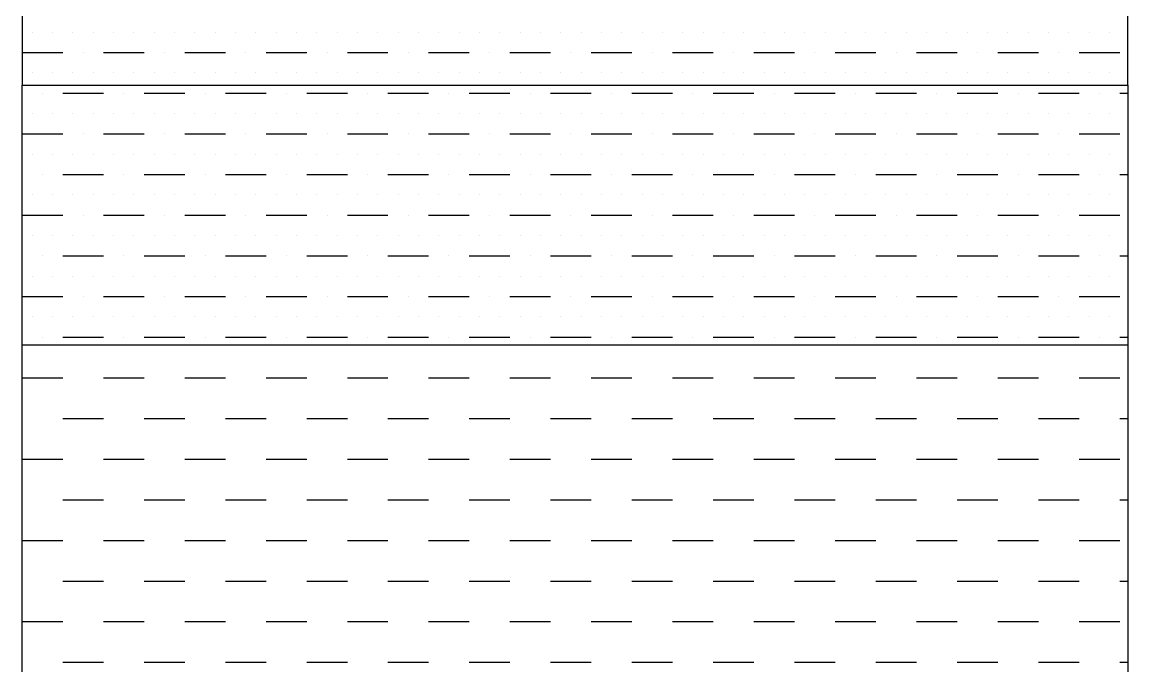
# Model space of a CAD drawing. Extents: x -1.8 to 9.8, y 0.3 to 8.8.
# Drawn here: x 2 to 5.4, y 4.614 to 6.594 of the extents above; entities that cross this region are included whole.
import ezdxf

# ---------------------------------------------------------------- set-up
doc = ezdxf.new("R2010")
doc.units = 0
doc.layers.get('0').update_dxf_attribs({"linetype": 'CONTINUOUS'})

# ---------------------------------------------------------------- blocks, each defined once
blk = doc.blocks.new('*X')
at = {"color": 0}
for p, q in [((2.03125, 6.5625), (2.03125, 6.5625)), ((2.03125, 6.5625), (2.03125, 6.5625)), ((2.09375, 6.5625), (2.09375, 6.5625)), ((2.09375, 6.5625), (2.09375, 6.5625)), ((2.15625, 6.5625), (2.15625, 6.5625)), ((2.15625, 6.5625), (2.15625, 6.5625)), ((2.21875, 6.5625), (2.21875, 6.5625)), ((2.21875, 6.5625), (2.21875, 6.5625)), ((2.28125, 6.5625), (2.28125, 6.5625)), ((2.28125, 6.5625), (2.28125, 6.5625)), ((2.34375, 6.5625), (2.34375, 6.5625)), ((2.34375, 6.5625), (2.34375, 6.5625)), ((2.40625, 6.5625), (2.40625, 6.5625)), ((2.40625, 6.5625), (2.40625, 6.5625)), ((2.46875, 6.5625), (2.46875, 6.5625)), ((2.46875, 6.5625), (2.46875, 6.5625)), ((2.53125, 6.5625), (2.53125, 6.5625)), ((2.53125, 6.5625), (2.53125, 6.5625)), ((2.59375, 6.5625), (2.59375, 6.5625)), ((2.59375, 6.5625), (2.59375, 6.5625)), ((2.65625, 6.5625), (2.65625, 6.5625)), ((2.65625, 6.5625), (2.65625, 6.5625)), ((2.71875, 6.5625), (2.71875, 6.5625)), ((2.71875, 6.5625), (2.71875, 6.5625)), ((2.78125, 6.5625), (2.78125, 6.5625)), ((2.78125, 6.5625), (2.78125, 6.5625)), ((2.84375, 6.5625), (2.84375, 6.5625)), ((2.84375, 6.5625), (2.84375, 6.5625)), ((2.90625, 6.5625), (2.90625, 6.5625)), ((2.90625, 6.5625), (2.90625, 6.5625)), ((2.96875, 6.5625), (2.96875, 6.5625)), ((2.96875, 6.5625), (2.96875, 6.5625)), ((3.03125, 6.5625), (3.03125, 6.5625)), ((3.03125, 6.5625), (3.03125, 6.5625)), ((3.09375, 6.5625), (3.09375, 6.5625)), ((3.09375, 6.5625), (3.09375, 6.5625)), ((3.15625, 6.5625), (3.15625, 6.5625)), ((3.15625, 6.5625), (3.15625, 6.5625)), ((3.21875, 6.5625), (3.21875, 6.5625)), ((3.21875, 6.5625), (3.21875, 6.5625)), ((3.28125, 6.5625), (3.28125, 6.5625)), ((3.28125, 6.5625), (3.28125, 6.5625)), ((3.34375, 6.5625), (3.34375, 6.5625)), ((3.34375, 6.5625), (3.34375, 6.5625)), ((3.40625, 6.5625), (3.40625, 6.5625)), ((3.40625, 6.5625), (3.40625, 6.5625)), ((3.46875, 6.5625), (3.46875, 6.5625)), ((3.46875, 6.5625), (3.46875, 6.5625)), ((3.53125, 6.5625), (3.53125, 6.5625)), ((3.53125, 6.5625), (3.53125, 6.5625)), ((3.59375, 6.5625), (3.59375, 6.5625)), ((3.59375, 6.5625), (3.59375, 6.5625)), ((3.65625, 6.5625), (3.65625, 6.5625)), ((3.65625, 6.5625), (3.65625, 6.5625)), ((3.71875, 6.5625), (3.71875, 6.5625)), ((3.71875, 6.5625), (3.71875, 6.5625)), ((3.78125, 6.5625), (3.78125, 6.5625)), ((3.78125, 6.5625), (3.78125, 6.5625)), ((3.84375, 6.5625), (3.84375, 6.5625)), ((3.84375, 6.5625), (3.84375, 6.5625)), ((3.90625, 6.5625), (3.90625, 6.5625)), ((3.90625, 6.5625), (3.90625, 6.5625)), ((3.96875, 6.5625), (3.96875, 6.5625)), ((3.96875, 6.5625), (3.96875, 6.5625)), ((4.03125, 6.5625), (4.03125, 6.5625)), ((4.03125, 6.5625), (4.03125, 6.5625)), ((4.09375, 6.5625), (4.09375, 6.5625)), ((4.09375, 6.5625), (4.09375, 6.5625)), ((4.15625, 6.5625), (4.15625, 6.5625)), ((4.15625, 6.5625), (4.15625, 6.5625)), ((4.21875, 6.5625), (4.21875, 6.5625)), ((4.21875, 6.5625), (4.21875, 6.5625)), ((4.28125, 6.5625), (4.28125, 6.5625)), ((4.28125, 6.5625), (4.28125, 6.5625)), ((4.34375, 6.5625), (4.34375, 6.5625)), ((4.34375, 6.5625), (4.34375, 6.5625)), ((4.40625, 6.5625), (4.40625, 6.5625)), ((4.40625, 6.5625), (4.40625, 6.5625)), ((4.46875, 6.5625), (4.46875, 6.5625)), ((4.46875, 6.5625), (4.46875, 6.5625)), ((4.53125, 6.5625), (4.53125, 6.5625)), ((4.53125, 6.5625), (4.53125, 6.5625)), ((4.59375, 6.5625), (4.59375, 6.5625)), ((4.59375, 6.5625), (4.59375, 6.5625)), ((4.65625, 6.5625), (4.65625, 6.5625)), ((4.65625, 6.5625), (4.65625, 6.5625)), ((4.71875, 6.5625), (4.71875, 6.5625)), ((4.71875, 6.5625), (4.71875, 6.5625)), ((4.78125, 6.5625), (4.78125, 6.5625)), ((4.78125, 6.5625), (4.78125, 6.5625)), ((4.84375, 6.5625), (4.84375, 6.5625)), ((4.84375, 6.5625), (4.84375, 6.5625)), ((4.90625, 6.5625), (4.90625, 6.5625)), ((4.90625, 6.5625), (4.90625, 6.5625)), ((4.96875, 6.5625), (4.96875, 6.5625)), ((4.96875, 6.5625), (4.96875, 6.5625)), ((5.03125, 6.5625), (5.03125, 6.5625)), ((5.03125, 6.5625), (5.03125, 6.5625)), ((5.09375, 6.5625), (5.09375, 6.5625)), ((5.09375, 6.5625), (5.09375, 6.5625)), ((5.15625, 6.5625), (5.15625, 6.5625)), ((5.15625, 6.5625), (5.15625, 6.5625)), ((5.21875, 6.5625), (5.21875, 6.5625)), ((5.21875, 6.5625), (5.21875, 6.5625)), ((5.28125, 6.5625), (5.28125, 6.5625)), ((5.28125, 6.5625), (5.28125, 6.5625)), ((5.34375, 6.5625), (5.34375, 6.5625)), ((5.34375, 6.5625), (5.34375, 6.5625)), ((2, 6.5), (2.125, 6.5)), ((2, 6.5), (2, 6.5)), ((2, 6.5), (2, 6.5)), ((2, 6.5), (2.125, 6.5)), ((2.0625, 6.5), (2.0625, 6.5)), ((2.0625, 6.5), (2.0625, 6.5)), ((2.125, 6.5), (2.125, 6.5)), ((2.125, 6.5), (2.125, 6.5)), ((2.1875, 6.5), (2.1875, 6.5)), ((2.1875, 6.5), (2.1875, 6.5)), ((2.25, 6.5), (2.375, 6.5)), ((2.25, 6.5), (2.25, 6.5)), ((2.25, 6.5), (2.25, 6.5)), ((2.25, 6.5), (2.375, 6.5)), ((2.3125, 6.5), (2.3125, 6.5)), ((2.3125, 6.5), (2.3125, 6.5)), ((2.375, 6.5), (2.375, 6.5)), ((2.375, 6.5), (2.375, 6.5)), ((2.4375, 6.5), (2.4375, 6.5)), ((2.4375, 6.5), (2.4375, 6.5)), ((2.5, 6.5), (2.625, 6.5)), ((2.5, 6.5), (2.5, 6.5)), ((2.5, 6.5), (2.5, 6.5)), ((2.5, 6.5), (2.625, 6.5)), ((2.5625, 6.5), (2.5625, 6.5)), ((2.5625, 6.5), (2.5625, 6.5)), ((2.625, 6.5), (2.625, 6.5)), ((2.625, 6.5), (2.625, 6.5)), ((2.6875, 6.5), (2.6875, 6.5)), ((2.6875, 6.5), (2.6875, 6.5)), ((2.75, 6.5), (2.875, 6.5)), ((2.75, 6.5), (2.75, 6.5)), ((2.75, 6.5), (2.75, 6.5)), ((2.75, 6.5), (2.875, 6.5)), ((2.8125, 6.5), (2.8125, 6.5)), ((2.8125, 6.5), (2.8125, 6.5)), ((2.875, 6.5), (2.875, 6.5)), ((2.875, 6.5), (2.875, 6.5)), ((2.9375, 6.5), (2.9375, 6.5)), ((2.9375, 6.5), (2.9375, 6.5)), ((3, 6.5), (3.125, 6.5)), ((3, 6.5), (3, 6.5)), ((3, 6.5), (3, 6.5)), ((3, 6.5), (3.125, 6.5)), ((3.0625, 6.5), (3.0625, 6.5)), ((3.0625, 6.5), (3.0625, 6.5)), ((3.125, 6.5), (3.125, 6.5)), ((3.125, 6.5), (3.125, 6.5)), ((3.1875, 6.5), (3.1875, 6.5)), ((3.1875, 6.5), (3.1875, 6.5)), ((3.25, 6.5), (3.375, 6.5)), ((3.25, 6.5), (3.25, 6.5)), ((3.25, 6.5), (3.25, 6.5)), ((3.25, 6.5), (3.375, 6.5)), ((3.3125, 6.5), (3.3125, 6.5)), ((3.3125, 6.5), (3.3125, 6.5)), ((3.375, 6.5), (3.375, 6.5)), ((3.375, 6.5), (3.375, 6.5)), ((3.4375, 6.5), (3.4375, 6.5)), ((3.4375, 6.5), (3.4375, 6.5)), ((3.5, 6.5), (3.625, 6.5)), ((3.5, 6.5), (3.5, 6.5)), ((3.5, 6.5), (3.5, 6.5)), ((3.5, 6.5), (3.625, 6.5)), ((3.5625, 6.5), (3.5625, 6.5)), ((3.5625, 6.5), (3.5625, 6.5)), ((3.625, 6.5), (3.625, 6.5)), ((3.625, 6.5), (3.625, 6.5)), ((3.6875, 6.5), (3.6875, 6.5)), ((3.6875, 6.5), (3.6875, 6.5)), ((3.75, 6.5), (3.875, 6.5)), ((3.75, 6.5), (3.75, 6.5)), ((3.75, 6.5), (3.75, 6.5)), ((3.75, 6.5), (3.875, 6.5)), ((3.8125, 6.5), (3.8125, 6.5)), ((3.8125, 6.5), (3.8125, 6.5)), ((3.875, 6.5), (3.875, 6.5)), ((3.875, 6.5), (3.875, 6.5)), ((3.9375, 6.5), (3.9375, 6.5)), ((3.9375, 6.5), (3.9375, 6.5)), ((4, 6.5), (4.125, 6.5)), ((4, 6.5), (4, 6.5)), ((4, 6.5), (4, 6.5)), ((4, 6.5), (4.125, 6.5)), ((4.0625, 6.5), (4.0625, 6.5)), ((4.0625, 6.5), (4.0625, 6.5)), ((4.125, 6.5), (4.125, 6.5)), ((4.125, 6.5), (4.125, 6.5)), ((4.1875, 6.5), (4.1875, 6.5)), ((4.1875, 6.5), (4.1875, 6.5)), ((4.25, 6.5), (4.375, 6.5)), ((4.25, 6.5), (4.25, 6.5)), ((4.25, 6.5), (4.25, 6.5)), ((4.25, 6.5), (4.375, 6.5)), ((4.3125, 6.5), (4.3125, 6.5)), ((4.3125, 6.5), (4.3125, 6.5)), ((4.375, 6.5), (4.375, 6.5)), ((4.375, 6.5), (4.375, 6.5)), ((4.4375, 6.5), (4.4375, 6.5)), ((4.4375, 6.5), (4.4375, 6.5)), ((4.5, 6.5), (4.625, 6.5)), ((4.5, 6.5), (4.5, 6.5)), ((4.5, 6.5), (4.5, 6.5)), ((4.5, 6.5), (4.625, 6.5)), ((4.5625, 6.5), (4.5625, 6.5)), ((4.5625, 6.5), (4.5625, 6.5)), ((4.625, 6.5), (4.625, 6.5)), ((4.625, 6.5), (4.625, 6.5)), ((4.6875, 6.5), (4.6875, 6.5)), ((4.6875, 6.5), (4.6875, 6.5)), ((4.75, 6.5), (4.875, 6.5)), ((4.75, 6.5), (4.75, 6.5)), ((4.75, 6.5), (4.75, 6.5)), ((4.75, 6.5), (4.875, 6.5)), ((4.8125, 6.5), (4.8125, 6.5)), ((4.8125, 6.5), (4.8125, 6.5)), ((4.875, 6.5), (4.875, 6.5)), ((4.875, 6.5), (4.875, 6.5)), ((4.9375, 6.5), (4.9375, 6.5)), ((4.9375, 6.5), (4.9375, 6.5)), ((5, 6.5), (5.125, 6.5)), ((5, 6.5), (5, 6.5)), ((5, 6.5), (5, 6.5)), ((5, 6.5), (5.125, 6.5)), ((5.0625, 6.5), (5.0625, 6.5)), ((5.0625, 6.5), (5.0625, 6.5)), ((5.125, 6.5), (5.125, 6.5)), ((5.125, 6.5), (5.125, 6.5)), ((5.1875, 6.5), (5.1875, 6.5)), ((5.1875, 6.5), (5.1875, 6.5)), ((5.25, 6.5), (5.375, 6.5)), ((5.25, 6.5), (5.25, 6.5)), ((5.25, 6.5), (5.25, 6.5)), ((5.25, 6.5), (5.375, 6.5)), ((5.3125, 6.5), (5.3125, 6.5)), ((5.3125, 6.5), (5.3125, 6.5)), ((5.375, 6.5), (5.375, 6.5)), ((5.375, 6.5), (5.375, 6.5)), ((2.03125, 6.4375), (2.03125, 6.4375)), ((2.03125, 6.4375), (2.03125, 6.4375)), ((2.09375, 6.4375), (2.09375, 6.4375)), ((2.09375, 6.4375), (2.09375, 6.4375)), ((2.15625, 6.4375), (2.15625, 6.4375)), ((2.15625, 6.4375), (2.15625, 6.4375)), ((2.21875, 6.4375), (2.21875, 6.4375)), ((2.21875, 6.4375), (2.21875, 6.4375)), ((2.28125, 6.4375), (2.28125, 6.4375)), ((2.28125, 6.4375), (2.28125, 6.4375)), ((2.34375, 6.4375), (2.34375, 6.4375)), ((2.34375, 6.4375), (2.34375, 6.4375)), ((2.40625, 6.4375), (2.40625, 6.4375)), ((2.40625, 6.4375), (2.40625, 6.4375)), ((2.46875, 6.4375), (2.46875, 6.4375)), ((2.46875, 6.4375), (2.46875, 6.4375)), ((2.53125, 6.4375), (2.53125, 6.4375)), ((2.53125, 6.4375), (2.53125, 6.4375)), ((2.59375, 6.4375), (2.59375, 6.4375)), ((2.59375, 6.4375), (2.59375, 6.4375)), ((2.65625, 6.4375), (2.65625, 6.4375)), ((2.65625, 6.4375), (2.65625, 6.4375)), ((2.71875, 6.4375), (2.71875, 6.4375)), ((2.71875, 6.4375), (2.71875, 6.4375)), ((2.78125, 6.4375), (2.78125, 6.4375)), ((2.78125, 6.4375), (2.78125, 6.4375)), ((2.84375, 6.4375), (2.84375, 6.4375)), ((2.84375, 6.4375), (2.84375, 6.4375)), ((2.90625, 6.4375), (2.90625, 6.4375)), ((2.90625, 6.4375), (2.90625, 6.4375)), ((2.96875, 6.4375), (2.96875, 6.4375)), ((2.96875, 6.4375), (2.96875, 6.4375)), ((3.03125, 6.4375), (3.03125, 6.4375)), ((3.03125, 6.4375), (3.03125, 6.4375)), ((3.09375, 6.4375), (3.09375, 6.4375)), ((3.09375, 6.4375), (3.09375, 6.4375)), ((3.15625, 6.4375), (3.15625, 6.4375)), ((3.15625, 6.4375), (3.15625, 6.4375)), ((3.21875, 6.4375), (3.21875, 6.4375)), ((3.21875, 6.4375), (3.21875, 6.4375)), ((3.28125, 6.4375), (3.28125, 6.4375)), ((3.28125, 6.4375), (3.28125, 6.4375)), ((3.34375, 6.4375), (3.34375, 6.4375)), ((3.34375, 6.4375), (3.34375, 6.4375)), ((3.40625, 6.4375), (3.40625, 6.4375)), ((3.40625, 6.4375), (3.40625, 6.4375)), ((3.46875, 6.4375), (3.46875, 6.4375)), ((3.46875, 6.4375), (3.46875, 6.4375)), ((3.53125, 6.4375), (3.53125, 6.4375)), ((3.53125, 6.4375), (3.53125, 6.4375)), ((3.59375, 6.4375), (3.59375, 6.4375)), ((3.59375, 6.4375), (3.59375, 6.4375)), ((3.65625, 6.4375), (3.65625, 6.4375)), ((3.65625, 6.4375), (3.65625, 6.4375)), ((3.71875, 6.4375), (3.71875, 6.4375)), ((3.71875, 6.4375), (3.71875, 6.4375)), ((3.78125, 6.4375), (3.78125, 6.4375)), ((3.78125, 6.4375), (3.78125, 6.4375)), ((3.84375, 6.4375), (3.84375, 6.4375)), ((3.84375, 6.4375), (3.84375, 6.4375)), ((3.90625, 6.4375), (3.90625, 6.4375)), ((3.90625, 6.4375), (3.90625, 6.4375)), ((3.96875, 6.4375), (3.96875, 6.4375)), ((3.96875, 6.4375), (3.96875, 6.4375)), ((4.03125, 6.4375), (4.03125, 6.4375)), ((4.03125, 6.4375), (4.03125, 6.4375)), ((4.09375, 6.4375), (4.09375, 6.4375)), ((4.09375, 6.4375), (4.09375, 6.4375)), ((4.15625, 6.4375), (4.15625, 6.4375)), ((4.15625, 6.4375), (4.15625, 6.4375)), ((4.21875, 6.4375), (4.21875, 6.4375)), ((4.21875, 6.4375), (4.21875, 6.4375)), ((4.28125, 6.4375), (4.28125, 6.4375)), ((4.28125, 6.4375), (4.28125, 6.4375)), ((4.34375, 6.4375), (4.34375, 6.4375)), ((4.34375, 6.4375), (4.34375, 6.4375)), ((4.40625, 6.4375), (4.40625, 6.4375)), ((4.40625, 6.4375), (4.40625, 6.4375)), ((4.46875, 6.4375), (4.46875, 6.4375)), ((4.46875, 6.4375), (4.46875, 6.4375)), ((4.53125, 6.4375), (4.53125, 6.4375)), ((4.53125, 6.4375), (4.53125, 6.4375)), ((4.59375, 6.4375), (4.59375, 6.4375)), ((4.59375, 6.4375), (4.59375, 6.4375)), ((4.65625, 6.4375), (4.65625, 6.4375)), ((4.65625, 6.4375), (4.65625, 6.4375)), ((4.71875, 6.4375), (4.71875, 6.4375)), ((4.71875, 6.4375), (4.71875, 6.4375)), ((4.78125, 6.4375), (4.78125, 6.4375)), ((4.78125, 6.4375), (4.78125, 6.4375)), ((4.84375, 6.4375), (4.84375, 6.4375)), ((4.84375, 6.4375), (4.84375, 6.4375)), ((4.90625, 6.4375), (4.90625, 6.4375)), ((4.90625, 6.4375), (4.90625, 6.4375)), ((4.96875, 6.4375), (4.96875, 6.4375)), ((4.96875, 6.4375), (4.96875, 6.4375)), ((5.03125, 6.4375), (5.03125, 6.4375)), ((5.03125, 6.4375), (5.03125, 6.4375)), ((5.09375, 6.4375), (5.09375, 6.4375)), ((5.09375, 6.4375), (5.09375, 6.4375)), ((5.15625, 6.4375), (5.15625, 6.4375)), ((5.15625, 6.4375), (5.15625, 6.4375)), ((5.21875, 6.4375), (5.21875, 6.4375)), ((5.21875, 6.4375), (5.21875, 6.4375)), ((5.28125, 6.4375), (5.28125, 6.4375)), ((5.28125, 6.4375), (5.28125, 6.4375)), ((5.34375, 6.4375), (5.34375, 6.4375)), ((5.34375, 6.4375), (5.34375, 6.4375)), ((2, 6.375), (2, 6.375)), ((2, 6.375), (2, 6.375)), ((2.0625, 6.375), (2.0625, 6.375)), ((2.125, 6.375), (2.25, 6.375)), ((2.125, 6.375), (2.125, 6.375)), ((2.1875, 6.375), (2.1875, 6.375)), ((2.25, 6.375), (2.25, 6.375)), ((2.3125, 6.375), (2.3125, 6.375)), ((2.375, 6.375), (2.5, 6.375)), ((2.375, 6.375), (2.375, 6.375)), ((2.4375, 6.375), (2.4375, 6.375)), ((2.5, 6.375), (2.5, 6.375)), ((2.5625, 6.375), (2.5625, 6.375)), ((2.625, 6.375), (2.75, 6.375)), ((2.625, 6.375), (2.625, 6.375)), ((2.6875, 6.375), (2.6875, 6.375)), ((2.75, 6.375), (2.75, 6.375)), ((2.8125, 6.375), (2.8125, 6.375)), ((2.875, 6.375), (3, 6.375)), ((2.875, 6.375), (2.875, 6.375)), ((2.9375, 6.375), (2.9375, 6.375)), ((3, 6.375), (3, 6.375)), ((3.0625, 6.375), (3.0625, 6.375)), ((3.125, 6.375), (3.25, 6.375)), ((3.125, 6.375), (3.125, 6.375)), ((3.1875, 6.375), (3.1875, 6.375)), ((3.25, 6.375), (3.25, 6.375)), ((3.3125, 6.375), (3.3125, 6.375)), ((3.375, 6.375), (3.5, 6.375)), ((3.375, 6.375), (3.375, 6.375)), ((3.4375, 6.375), (3.4375, 6.375)), ((3.5, 6.375), (3.5, 6.375)), ((3.5625, 6.375), (3.5625, 6.375)), ((3.625, 6.375), (3.75, 6.375)), ((3.625, 6.375), (3.625, 6.375)), ((3.6875, 6.375), (3.6875, 6.375)), ((3.75, 6.375), (3.75, 6.375)), ((3.8125, 6.375), (3.8125, 6.375)), ((3.875, 6.375), (4, 6.375)), ((3.875, 6.375), (3.875, 6.375)), ((3.9375, 6.375), (3.9375, 6.375)), ((4, 6.375), (4, 6.375)), ((4.0625, 6.375), (4.0625, 6.375)), ((4.125, 6.375), (4.25, 6.375)), ((4.125, 6.375), (4.125, 6.375)), ((4.1875, 6.375), (4.1875, 6.375)), ((4.25, 6.375), (4.25, 6.375)), ((4.3125, 6.375), (4.3125, 6.375)), ((4.375, 6.375), (4.5, 6.375)), ((4.375, 6.375), (4.375, 6.375)), ((4.4375, 6.375), (4.4375, 6.375)), ((4.5, 6.375), (4.5, 6.375)), ((4.5625, 6.375), (4.5625, 6.375)), ((4.625, 6.375), (4.75, 6.375)), ((4.625, 6.375), (4.625, 6.375)), ((4.6875, 6.375), (4.6875, 6.375)), ((4.75, 6.375), (4.75, 6.375)), ((4.8125, 6.375), (4.8125, 6.375)), ((4.875, 6.375), (5, 6.375)), ((4.875, 6.375), (4.875, 6.375)), ((4.9375, 6.375), (4.9375, 6.375)), ((5, 6.375), (5, 6.375)), ((5.0625, 6.375), (5.0625, 6.375)), ((5.125, 6.375), (5.25, 6.375)), ((5.125, 6.375), (5.125, 6.375)), ((5.1875, 6.375), (5.1875, 6.375)), ((5.25, 6.375), (5.25, 6.375)), ((5.3125, 6.375), (5.3125, 6.375)), ((5.375, 6.375), (5.4, 6.375)), ((5.375, 6.375), (5.375, 6.375)), ((2.03125, 6.3125), (2.03125, 6.3125)), ((2.09375, 6.3125), (2.09375, 6.3125)), ((2.15625, 6.3125), (2.15625, 6.3125)), ((2.21875, 6.3125), (2.21875, 6.3125)), ((2.28125, 6.3125), (2.28125, 6.3125)), ((2.34375, 6.3125), (2.34375, 6.3125)), ((2.40625, 6.3125), (2.40625, 6.3125)), ((2.46875, 6.3125), (2.46875, 6.3125)), ((2.53125, 6.3125), (2.53125, 6.3125)), ((2.59375, 6.3125), (2.59375, 6.3125)), ((2.65625, 6.3125), (2.65625, 6.3125)), ((2.71875, 6.3125), (2.71875, 6.3125)), ((2.78125, 6.3125), (2.78125, 6.3125)), ((2.84375, 6.3125), (2.84375, 6.3125)), ((2.90625, 6.3125), (2.90625, 6.3125)), ((2.96875, 6.3125), (2.96875, 6.3125)), ((3.03125, 6.3125), (3.03125, 6.3125)), ((3.09375, 6.3125), (3.09375, 6.3125)), ((3.15625, 6.3125), (3.15625, 6.3125)), ((3.21875, 6.3125), (3.21875, 6.3125)), ((3.28125, 6.3125), (3.28125, 6.3125)), ((3.34375, 6.3125), (3.34375, 6.3125)), ((3.40625, 6.3125), (3.40625, 6.3125)), ((3.46875, 6.3125), (3.46875, 6.3125)), ((3.53125, 6.3125), (3.53125, 6.3125)), ((3.59375, 6.3125), (3.59375, 6.3125)), ((3.65625, 6.3125), (3.65625, 6.3125)), ((3.71875, 6.3125), (3.71875, 6.3125)), ((3.78125, 6.3125), (3.78125, 6.3125)), ((3.84375, 6.3125), (3.84375, 6.3125)), ((3.90625, 6.3125), (3.90625, 6.3125)), ((3.96875, 6.3125), (3.96875, 6.3125)), ((4.03125, 6.3125), (4.03125, 6.3125)), ((4.09375, 6.3125), (4.09375, 6.3125)), ((4.15625, 6.3125), (4.15625, 6.3125)), ((4.21875, 6.3125), (4.21875, 6.3125)), ((4.28125, 6.3125), (4.28125, 6.3125)), ((4.34375, 6.3125), (4.34375, 6.3125)), ((4.40625, 6.3125), (4.40625, 6.3125)), ((4.46875, 6.3125), (4.46875, 6.3125)), ((4.53125, 6.3125), (4.53125, 6.3125)), ((4.59375, 6.3125), (4.59375, 6.3125)), ((4.65625, 6.3125), (4.65625, 6.3125)), ((4.71875, 6.3125), (4.71875, 6.3125)), ((4.78125, 6.3125), (4.78125, 6.3125)), ((4.84375, 6.3125), (4.84375, 6.3125)), ((4.90625, 6.3125), (4.90625, 6.3125)), ((4.96875, 6.3125), (4.96875, 6.3125)), ((5.03125, 6.3125), (5.03125, 6.3125)), ((5.09375, 6.3125), (5.09375, 6.3125)), ((5.15625, 6.3125), (5.15625, 6.3125)), ((5.21875, 6.3125), (5.21875, 6.3125)), ((5.28125, 6.3125), (5.28125, 6.3125)), ((5.34375, 6.3125), (5.34375, 6.3125)), ((2, 6.25), (2.125, 6.25)), ((2, 6.25), (2, 6.25)), ((2.0625, 6.25), (2.0625, 6.25)), ((2.125, 6.25), (2.125, 6.25)), ((2.1875, 6.25), (2.1875, 6.25)), ((2.25, 6.25), (2.375, 6.25)), ((2.25, 6.25), (2.25, 6.25)), ((2.3125, 6.25), (2.3125, 6.25)), ((2.375, 6.25), (2.375, 6.25)), ((2.4375, 6.25), (2.4375, 6.25)), ((2.5, 6.25), (2.625, 6.25)), ((2.5, 6.25), (2.5, 6.25)), ((2.5625, 6.25), (2.5625, 6.25)), ((2.625, 6.25), (2.625, 6.25)), ((2.6875, 6.25), (2.6875, 6.25)), ((2.75, 6.25), (2.875, 6.25)), ((2.75, 6.25), (2.75, 6.25)), ((2.8125, 6.25), (2.8125, 6.25)), ((2.875, 6.25), (2.875, 6.25)), ((2.9375, 6.25), (2.9375, 6.25)), ((3, 6.25), (3.125, 6.25)), ((3, 6.25), (3, 6.25)), ((3.0625, 6.25), (3.0625, 6.25)), ((3.125, 6.25), (3.125, 6.25)), ((3.1875, 6.25), (3.1875, 6.25)), ((3.25, 6.25), (3.375, 6.25)), ((3.25, 6.25), (3.25, 6.25)), ((3.3125, 6.25), (3.3125, 6.25)), ((3.375, 6.25), (3.375, 6.25)), ((3.4375, 6.25), (3.4375, 6.25)), ((3.5, 6.25), (3.625, 6.25)), ((3.5, 6.25), (3.5, 6.25)), ((3.5625, 6.25), (3.5625, 6.25)), ((3.625, 6.25), (3.625, 6.25)), ((3.6875, 6.25), (3.6875, 6.25)), ((3.75, 6.25), (3.875, 6.25)), ((3.75, 6.25), (3.75, 6.25)), ((3.8125, 6.25), (3.8125, 6.25)), ((3.875, 6.25), (3.875, 6.25)), ((3.9375, 6.25), (3.9375, 6.25)), ((4, 6.25), (4.125, 6.25)), ((4, 6.25), (4, 6.25)), ((4.0625, 6.25), (4.0625, 6.25)), ((4.125, 6.25), (4.125, 6.25)), ((4.1875, 6.25), (4.1875, 6.25)), ((4.25, 6.25), (4.375, 6.25)), ((4.25, 6.25), (4.25, 6.25)), ((4.3125, 6.25), (4.3125, 6.25)), ((4.375, 6.25), (4.375, 6.25)), ((4.4375, 6.25), (4.4375, 6.25)), ((4.5, 6.25), (4.625, 6.25)), ((4.5, 6.25), (4.5, 6.25)), ((4.5625, 6.25), (4.5625, 6.25)), ((4.625, 6.25), (4.625, 6.25)), ((4.6875, 6.25), (4.6875, 6.25)), ((4.75, 6.25), (4.875, 6.25)), ((4.75, 6.25), (4.75, 6.25)), ((4.8125, 6.25), (4.8125, 6.25)), ((4.875, 6.25), (4.875, 6.25)), ((4.9375, 6.25), (4.9375, 6.25)), ((5, 6.25), (5.125, 6.25)), ((5, 6.25), (5, 6.25)), ((5.0625, 6.25), (5.0625, 6.25)), ((5.125, 6.25), (5.125, 6.25)), ((5.1875, 6.25), (5.1875, 6.25)), ((5.25, 6.25), (5.375, 6.25)), ((5.25, 6.25), (5.25, 6.25)), ((5.3125, 6.25), (5.3125, 6.25)), ((5.375, 6.25), (5.375, 6.25)), ((2.03125, 6.1875), (2.03125, 6.1875)), ((2.09375, 6.1875), (2.09375, 6.1875)), ((2.15625, 6.1875), (2.15625, 6.1875)), ((2.21875, 6.1875), (2.21875, 6.1875)), ((2.28125, 6.1875), (2.28125, 6.1875)), ((2.34375, 6.1875), (2.34375, 6.1875)), ((2.40625, 6.1875), (2.40625, 6.1875)), ((2.46875, 6.1875), (2.46875, 6.1875)), ((2.53125, 6.1875), (2.53125, 6.1875)), ((2.59375, 6.1875), (2.59375, 6.1875)), ((2.65625, 6.1875), (2.65625, 6.1875)), ((2.71875, 6.1875), (2.71875, 6.1875)), ((2.78125, 6.1875), (2.78125, 6.1875)), ((2.84375, 6.1875), (2.84375, 6.1875)), ((2.90625, 6.1875), (2.90625, 6.1875)), ((2.96875, 6.1875), (2.96875, 6.1875)), ((3.03125, 6.1875), (3.03125, 6.1875)), ((3.09375, 6.1875), (3.09375, 6.1875)), ((3.15625, 6.1875), (3.15625, 6.1875)), ((3.21875, 6.1875), (3.21875, 6.1875)), ((3.28125, 6.1875), (3.28125, 6.1875)), ((3.34375, 6.1875), (3.34375, 6.1875)), ((3.40625, 6.1875), (3.40625, 6.1875)), ((3.46875, 6.1875), (3.46875, 6.1875)), ((3.53125, 6.1875), (3.53125, 6.1875)), ((3.59375, 6.1875), (3.59375, 6.1875)), ((3.65625, 6.1875), (3.65625, 6.1875)), ((3.71875, 6.1875), (3.71875, 6.1875)), ((3.78125, 6.1875), (3.78125, 6.1875)), ((3.84375, 6.1875), (3.84375, 6.1875)), ((3.90625, 6.1875), (3.90625, 6.1875)), ((3.96875, 6.1875), (3.96875, 6.1875)), ((4.03125, 6.1875), (4.03125, 6.1875)), ((4.09375, 6.1875), (4.09375, 6.1875)), ((4.15625, 6.1875), (4.15625, 6.1875)), ((4.21875, 6.1875), (4.21875, 6.1875)), ((4.28125, 6.1875), (4.28125, 6.1875)), ((4.34375, 6.1875), (4.34375, 6.1875)), ((4.40625, 6.1875), (4.40625, 6.1875)), ((4.46875, 6.1875), (4.46875, 6.1875)), ((4.53125, 6.1875), (4.53125, 6.1875)), ((4.59375, 6.1875), (4.59375, 6.1875)), ((4.65625, 6.1875), (4.65625, 6.1875)), ((4.71875, 6.1875), (4.71875, 6.1875)), ((4.78125, 6.1875), (4.78125, 6.1875)), ((4.84375, 6.1875), (4.84375, 6.1875)), ((4.90625, 6.1875), (4.90625, 6.1875)), ((4.96875, 6.1875), (4.96875, 6.1875)), ((5.03125, 6.1875), (5.03125, 6.1875)), ((5.09375, 6.1875), (5.09375, 6.1875)), ((5.15625, 6.1875), (5.15625, 6.1875)), ((5.21875, 6.1875), (5.21875, 6.1875)), ((5.28125, 6.1875), (5.28125, 6.1875)), ((5.34375, 6.1875), (5.34375, 6.1875)), ((2, 6.125), (2, 6.125)), ((2, 6.125), (2, 6.125)), ((2.0625, 6.125), (2.0625, 6.125)), ((2.125, 6.125), (2.25, 6.125)), ((2.125, 6.125), (2.125, 6.125)), ((2.1875, 6.125), (2.1875, 6.125)), ((2.25, 6.125), (2.25, 6.125)), ((2.3125, 6.125), (2.3125, 6.125)), ((2.375, 6.125), (2.5, 6.125)), ((2.375, 6.125), (2.375, 6.125)), ((2.4375, 6.125), (2.4375, 6.125)), ((2.5, 6.125), (2.5, 6.125)), ((2.5625, 6.125), (2.5625, 6.125)), ((2.625, 6.125), (2.75, 6.125)), ((2.625, 6.125), (2.625, 6.125)), ((2.6875, 6.125), (2.6875, 6.125)), ((2.75, 6.125), (2.75, 6.125)), ((2.8125, 6.125), (2.8125, 6.125)), ((2.875, 6.125), (3, 6.125)), ((2.875, 6.125), (2.875, 6.125)), ((2.9375, 6.125), (2.9375, 6.125)), ((3, 6.125), (3, 6.125)), ((3.0625, 6.125), (3.0625, 6.125)), ((3.125, 6.125), (3.25, 6.125)), ((3.125, 6.125), (3.125, 6.125)), ((3.1875, 6.125), (3.1875, 6.125)), ((3.25, 6.125), (3.25, 6.125)), ((3.3125, 6.125), (3.3125, 6.125)), ((3.375, 6.125), (3.5, 6.125)), ((3.375, 6.125), (3.375, 6.125)), ((3.4375, 6.125), (3.4375, 6.125)), ((3.5, 6.125), (3.5, 6.125)), ((3.5625, 6.125), (3.5625, 6.125)), ((3.625, 6.125), (3.75, 6.125)), ((3.625, 6.125), (3.625, 6.125)), ((3.6875, 6.125), (3.6875, 6.125)), ((3.75, 6.125), (3.75, 6.125)), ((3.8125, 6.125), (3.8125, 6.125)), ((3.875, 6.125), (4, 6.125)), ((3.875, 6.125), (3.875, 6.125)), ((3.9375, 6.125), (3.9375, 6.125)), ((4, 6.125), (4, 6.125)), ((4.0625, 6.125), (4.0625, 6.125)), ((4.125, 6.125), (4.25, 6.125)), ((4.125, 6.125), (4.125, 6.125)), ((4.1875, 6.125), (4.1875, 6.125)), ((4.25, 6.125), (4.25, 6.125)), ((4.3125, 6.125), (4.3125, 6.125)), ((4.375, 6.125), (4.5, 6.125)), ((4.375, 6.125), (4.375, 6.125)), ((4.4375, 6.125), (4.4375, 6.125)), ((4.5, 6.125), (4.5, 6.125)), ((4.5625, 6.125), (4.5625, 6.125)), ((4.625, 6.125), (4.75, 6.125)), ((4.625, 6.125), (4.625, 6.125)), ((4.6875, 6.125), (4.6875, 6.125)), ((4.75, 6.125), (4.75, 6.125)), ((4.8125, 6.125), (4.8125, 6.125)), ((4.875, 6.125), (5, 6.125)), ((4.875, 6.125), (4.875, 6.125)), ((4.9375, 6.125), (4.9375, 6.125)), ((5, 6.125), (5, 6.125)), ((5.0625, 6.125), (5.0625, 6.125)), ((5.125, 6.125), (5.25, 6.125)), ((5.125, 6.125), (5.125, 6.125)), ((5.1875, 6.125), (5.1875, 6.125)), ((5.25, 6.125), (5.25, 6.125)), ((5.3125, 6.125), (5.3125, 6.125)), ((5.375, 6.125), (5.4, 6.125)), ((5.375, 6.125), (5.375, 6.125)), ((2.03125, 6.0625), (2.03125, 6.0625)), ((2.09375, 6.0625), (2.09375, 6.0625)), ((2.15625, 6.0625), (2.15625, 6.0625)), ((2.21875, 6.0625), (2.21875, 6.0625)), ((2.28125, 6.0625), (2.28125, 6.0625)), ((2.34375, 6.0625), (2.34375, 6.0625)), ((2.40625, 6.0625), (2.40625, 6.0625)), ((2.46875, 6.0625), (2.46875, 6.0625)), ((2.53125, 6.0625), (2.53125, 6.0625)), ((2.59375, 6.0625), (2.59375, 6.0625)), ((2.65625, 6.0625), (2.65625, 6.0625)), ((2.71875, 6.0625), (2.71875, 6.0625)), ((2.78125, 6.0625), (2.78125, 6.0625)), ((2.84375, 6.0625), (2.84375, 6.0625)), ((2.90625, 6.0625), (2.90625, 6.0625)), ((2.96875, 6.0625), (2.96875, 6.0625)), ((3.03125, 6.0625), (3.03125, 6.0625)), ((3.09375, 6.0625), (3.09375, 6.0625)), ((3.15625, 6.0625), (3.15625, 6.0625)), ((3.21875, 6.0625), (3.21875, 6.0625)), ((3.28125, 6.0625), (3.28125, 6.0625)), ((3.34375, 6.0625), (3.34375, 6.0625)), ((3.40625, 6.0625), (3.40625, 6.0625)), ((3.46875, 6.0625), (3.46875, 6.0625)), ((3.53125, 6.0625), (3.53125, 6.0625)), ((3.59375, 6.0625), (3.59375, 6.0625)), ((3.65625, 6.0625), (3.65625, 6.0625)), ((3.71875, 6.0625), (3.71875, 6.0625)), ((3.78125, 6.0625), (3.78125, 6.0625)), ((3.84375, 6.0625), (3.84375, 6.0625)), ((3.90625, 6.0625), (3.90625, 6.0625)), ((3.96875, 6.0625), (3.96875, 6.0625)), ((4.03125, 6.0625), (4.03125, 6.0625)), ((4.09375, 6.0625), (4.09375, 6.0625)), ((4.15625, 6.0625), (4.15625, 6.0625)), ((4.21875, 6.0625), (4.21875, 6.0625)), ((4.28125, 6.0625), (4.28125, 6.0625)), ((4.34375, 6.0625), (4.34375, 6.0625)), ((4.40625, 6.0625), (4.40625, 6.0625)), ((4.46875, 6.0625), (4.46875, 6.0625)), ((4.53125, 6.0625), (4.53125, 6.0625)), ((4.59375, 6.0625), (4.59375, 6.0625)), ((4.65625, 6.0625), (4.65625, 6.0625)), ((4.71875, 6.0625), (4.71875, 6.0625)), ((4.78125, 6.0625), (4.78125, 6.0625)), ((4.84375, 6.0625), (4.84375, 6.0625)), ((4.90625, 6.0625), (4.90625, 6.0625)), ((4.96875, 6.0625), (4.96875, 6.0625)), ((5.03125, 6.0625), (5.03125, 6.0625)), ((5.09375, 6.0625), (5.09375, 6.0625)), ((5.15625, 6.0625), (5.15625, 6.0625)), ((5.21875, 6.0625), (5.21875, 6.0625)), ((5.28125, 6.0625), (5.28125, 6.0625)), ((5.34375, 6.0625), (5.34375, 6.0625)), ((2, 6), (2.125, 6)), ((2, 6), (2, 6)), ((2.0625, 6), (2.0625, 6)), ((2.125, 6), (2.125, 6)), ((2.1875, 6), (2.1875, 6)), ((2.25, 6), (2.375, 6)), ((2.25, 6), (2.25, 6)), ((2.3125, 6), (2.3125, 6)), ((2.375, 6), (2.375, 6)), ((2.4375, 6), (2.4375, 6)), ((2.5, 6), (2.625, 6)), ((2.5, 6), (2.5, 6)), ((2.5625, 6), (2.5625, 6)), ((2.625, 6), (2.625, 6)), ((2.6875, 6), (2.6875, 6)), ((2.75, 6), (2.875, 6)), ((2.75, 6), (2.75, 6)), ((2.8125, 6), (2.8125, 6)), ((2.875, 6), (2.875, 6)), ((2.9375, 6), (2.9375, 6)), ((3, 6), (3.125, 6)), ((3, 6), (3, 6)), ((3.0625, 6), (3.0625, 6)), ((3.125, 6), (3.125, 6)), ((3.1875, 6), (3.1875, 6)), ((3.25, 6), (3.375, 6)), ((3.25, 6), (3.25, 6)), ((3.3125, 6), (3.3125, 6)), ((3.375, 6), (3.375, 6)), ((3.4375, 6), (3.4375, 6)), ((3.5, 6), (3.625, 6)), ((3.5, 6), (3.5, 6)), ((3.5625, 6), (3.5625, 6)), ((3.625, 6), (3.625, 6)), ((3.6875, 6), (3.6875, 6)), ((3.75, 6), (3.875, 6)), ((3.75, 6), (3.75, 6)), ((3.8125, 6), (3.8125, 6)), ((3.875, 6), (3.875, 6)), ((3.9375, 6), (3.9375, 6)), ((4, 6), (4.125, 6)), ((4, 6), (4, 6)), ((4.0625, 6), (4.0625, 6)), ((4.125, 6), (4.125, 6)), ((4.1875, 6), (4.1875, 6)), ((4.25, 6), (4.375, 6)), ((4.25, 6), (4.25, 6)), ((4.3125, 6), (4.3125, 6)), ((4.375, 6), (4.375, 6)), ((4.4375, 6), (4.4375, 6)), ((4.5, 6), (4.625, 6)), ((4.5, 6), (4.5, 6)), ((4.5625, 6), (4.5625, 6)), ((4.625, 6), (4.625, 6)), ((4.6875, 6), (4.6875, 6)), ((4.75, 6), (4.875, 6)), ((4.75, 6), (4.75, 6)), ((4.8125, 6), (4.8125, 6)), ((4.875, 6), (4.875, 6)), ((4.9375, 6), (4.9375, 6)), ((5, 6), (5.125, 6)), ((5, 6), (5, 6)), ((5.0625, 6), (5.0625, 6)), ((5.125, 6), (5.125, 6)), ((5.1875, 6), (5.1875, 6)), ((5.25, 6), (5.375, 6)), ((5.25, 6), (5.25, 6)), ((5.3125, 6), (5.3125, 6)), ((5.375, 6), (5.375, 6)), ((2.03125, 5.9375), (2.03125, 5.9375)), ((2.09375, 5.9375), (2.09375, 5.9375)), ((2.15625, 5.9375), (2.15625, 5.9375)), ((2.21875, 5.9375), (2.21875, 5.9375)), ((2.28125, 5.9375), (2.28125, 5.9375)), ((2.34375, 5.9375), (2.34375, 5.9375)), ((2.40625, 5.9375), (2.40625, 5.9375)), ((2.46875, 5.9375), (2.46875, 5.9375)), ((2.53125, 5.9375), (2.53125, 5.9375)), ((2.59375, 5.9375), (2.59375, 5.9375)), ((2.65625, 5.9375), (2.65625, 5.9375)), ((2.71875, 5.9375), (2.71875, 5.9375)), ((2.78125, 5.9375), (2.78125, 5.9375)), ((2.84375, 5.9375), (2.84375, 5.9375)), ((2.90625, 5.9375), (2.90625, 5.9375)), ((2.96875, 5.9375), (2.96875, 5.9375)), ((3.03125, 5.9375), (3.03125, 5.9375)), ((3.09375, 5.9375), (3.09375, 5.9375)), ((3.15625, 5.9375), (3.15625, 5.9375)), ((3.21875, 5.9375), (3.21875, 5.9375)), ((3.28125, 5.9375), (3.28125, 5.9375)), ((3.34375, 5.9375), (3.34375, 5.9375)), ((3.40625, 5.9375), (3.40625, 5.9375)), ((3.46875, 5.9375), (3.46875, 5.9375)), ((3.53125, 5.9375), (3.53125, 5.9375)), ((3.59375, 5.9375), (3.59375, 5.9375)), ((3.65625, 5.9375), (3.65625, 5.9375)), ((3.71875, 5.9375), (3.71875, 5.9375)), ((3.78125, 5.9375), (3.78125, 5.9375)), ((3.84375, 5.9375), (3.84375, 5.9375)), ((3.90625, 5.9375), (3.90625, 5.9375)), ((3.96875, 5.9375), (3.96875, 5.9375)), ((4.03125, 5.9375), (4.03125, 5.9375)), ((4.09375, 5.9375), (4.09375, 5.9375)), ((4.15625, 5.9375), (4.15625, 5.9375)), ((4.21875, 5.9375), (4.21875, 5.9375)), ((4.28125, 5.9375), (4.28125, 5.9375)), ((4.34375, 5.9375), (4.34375, 5.9375)), ((4.40625, 5.9375), (4.40625, 5.9375)), ((4.46875, 5.9375), (4.46875, 5.9375)), ((4.53125, 5.9375), (4.53125, 5.9375)), ((4.59375, 5.9375), (4.59375, 5.9375)), ((4.65625, 5.9375), (4.65625, 5.9375)), ((4.71875, 5.9375), (4.71875, 5.9375)), ((4.78125, 5.9375), (4.78125, 5.9375)), ((4.84375, 5.9375), (4.84375, 5.9375)), ((4.90625, 5.9375), (4.90625, 5.9375)), ((4.96875, 5.9375), (4.96875, 5.9375)), ((5.03125, 5.9375), (5.03125, 5.9375)), ((5.09375, 5.9375), (5.09375, 5.9375)), ((5.15625, 5.9375), (5.15625, 5.9375)), ((5.21875, 5.9375), (5.21875, 5.9375)), ((5.28125, 5.9375), (5.28125, 5.9375)), ((5.34375, 5.9375), (5.34375, 5.9375)), ((2, 5.875), (2, 5.875)), ((2, 5.875), (2, 5.875)), ((2.0625, 5.875), (2.0625, 5.875)), ((2.125, 5.875), (2.25, 5.875)), ((2.125, 5.875), (2.125, 5.875)), ((2.1875, 5.875), (2.1875, 5.875)), ((2.25, 5.875), (2.25, 5.875)), ((2.3125, 5.875), (2.3125, 5.875)), ((2.375, 5.875), (2.5, 5.875)), ((2.375, 5.875), (2.375, 5.875)), ((2.4375, 5.875), (2.4375, 5.875)), ((2.5, 5.875), (2.5, 5.875)), ((2.5625, 5.875), (2.5625, 5.875)), ((2.625, 5.875), (2.75, 5.875)), ((2.625, 5.875), (2.625, 5.875)), ((2.6875, 5.875), (2.6875, 5.875)), ((2.75, 5.875), (2.75, 5.875)), ((2.8125, 5.875), (2.8125, 5.875)), ((2.875, 5.875), (3, 5.875)), ((2.875, 5.875), (2.875, 5.875)), ((2.9375, 5.875), (2.9375, 5.875)), ((3, 5.875), (3, 5.875)), ((3.0625, 5.875), (3.0625, 5.875)), ((3.125, 5.875), (3.25, 5.875)), ((3.125, 5.875), (3.125, 5.875)), ((3.1875, 5.875), (3.1875, 5.875)), ((3.25, 5.875), (3.25, 5.875)), ((3.3125, 5.875), (3.3125, 5.875)), ((3.375, 5.875), (3.5, 5.875)), ((3.375, 5.875), (3.375, 5.875)), ((3.4375, 5.875), (3.4375, 5.875)), ((3.5, 5.875), (3.5, 5.875)), ((3.5625, 5.875), (3.5625, 5.875)), ((3.625, 5.875), (3.75, 5.875)), ((3.625, 5.875), (3.625, 5.875)), ((3.6875, 5.875), (3.6875, 5.875)), ((3.75, 5.875), (3.75, 5.875)), ((3.8125, 5.875), (3.8125, 5.875)), ((3.875, 5.875), (4, 5.875)), ((3.875, 5.875), (3.875, 5.875)), ((3.9375, 5.875), (3.9375, 5.875)), ((4, 5.875), (4, 5.875)), ((4.0625, 5.875), (4.0625, 5.875)), ((4.125, 5.875), (4.25, 5.875)), ((4.125, 5.875), (4.125, 5.875)), ((4.1875, 5.875), (4.1875, 5.875)), ((4.25, 5.875), (4.25, 5.875)), ((4.3125, 5.875), (4.3125, 5.875)), ((4.375, 5.875), (4.5, 5.875)), ((4.375, 5.875), (4.375, 5.875)), ((4.4375, 5.875), (4.4375, 5.875)), ((4.5, 5.875), (4.5, 5.875)), ((4.5625, 5.875), (4.5625, 5.875)), ((4.625, 5.875), (4.75, 5.875)), ((4.625, 5.875), (4.625, 5.875)), ((4.6875, 5.875), (4.6875, 5.875)), ((4.75, 5.875), (4.75, 5.875)), ((4.8125, 5.875), (4.8125, 5.875)), ((4.875, 5.875), (5, 5.875)), ((4.875, 5.875), (4.875, 5.875)), ((4.9375, 5.875), (4.9375, 5.875)), ((5, 5.875), (5, 5.875)), ((5.0625, 5.875), (5.0625, 5.875)), ((5.125, 5.875), (5.25, 5.875)), ((5.125, 5.875), (5.125, 5.875)), ((5.1875, 5.875), (5.1875, 5.875)), ((5.25, 5.875), (5.25, 5.875)), ((5.3125, 5.875), (5.3125, 5.875)), ((5.375, 5.875), (5.4, 5.875)), ((5.375, 5.875), (5.375, 5.875)), ((2.03125, 5.8125), (2.03125, 5.8125)), ((2.09375, 5.8125), (2.09375, 5.8125)), ((2.15625, 5.8125), (2.15625, 5.8125)), ((2.21875, 5.8125), (2.21875, 5.8125)), ((2.28125, 5.8125), (2.28125, 5.8125)), ((2.34375, 5.8125), (2.34375, 5.8125)), ((2.40625, 5.8125), (2.40625, 5.8125)), ((2.46875, 5.8125), (2.46875, 5.8125)), ((2.53125, 5.8125), (2.53125, 5.8125)), ((2.59375, 5.8125), (2.59375, 5.8125)), ((2.65625, 5.8125), (2.65625, 5.8125)), ((2.71875, 5.8125), (2.71875, 5.8125)), ((2.78125, 5.8125), (2.78125, 5.8125)), ((2.84375, 5.8125), (2.84375, 5.8125)), ((2.90625, 5.8125), (2.90625, 5.8125)), ((2.96875, 5.8125), (2.96875, 5.8125)), ((3.03125, 5.8125), (3.03125, 5.8125)), ((3.09375, 5.8125), (3.09375, 5.8125)), ((3.15625, 5.8125), (3.15625, 5.8125)), ((3.21875, 5.8125), (3.21875, 5.8125)), ((3.28125, 5.8125), (3.28125, 5.8125)), ((3.34375, 5.8125), (3.34375, 5.8125)), ((3.40625, 5.8125), (3.40625, 5.8125)), ((3.46875, 5.8125), (3.46875, 5.8125)), ((3.53125, 5.8125), (3.53125, 5.8125)), ((3.59375, 5.8125), (3.59375, 5.8125)), ((3.65625, 5.8125), (3.65625, 5.8125)), ((3.71875, 5.8125), (3.71875, 5.8125)), ((3.78125, 5.8125), (3.78125, 5.8125)), ((3.84375, 5.8125), (3.84375, 5.8125)), ((3.90625, 5.8125), (3.90625, 5.8125)), ((3.96875, 5.8125), (3.96875, 5.8125)), ((4.03125, 5.8125), (4.03125, 5.8125)), ((4.09375, 5.8125), (4.09375, 5.8125)), ((4.15625, 5.8125), (4.15625, 5.8125)), ((4.21875, 5.8125), (4.21875, 5.8125)), ((4.28125, 5.8125), (4.28125, 5.8125)), ((4.34375, 5.8125), (4.34375, 5.8125)), ((4.40625, 5.8125), (4.40625, 5.8125)), ((4.46875, 5.8125), (4.46875, 5.8125)), ((4.53125, 5.8125), (4.53125, 5.8125)), ((4.59375, 5.8125), (4.59375, 5.8125)), ((4.65625, 5.8125), (4.65625, 5.8125)), ((4.71875, 5.8125), (4.71875, 5.8125)), ((4.78125, 5.8125), (4.78125, 5.8125)), ((4.84375, 5.8125), (4.84375, 5.8125)), ((4.90625, 5.8125), (4.90625, 5.8125)), ((4.96875, 5.8125), (4.96875, 5.8125)), ((5.03125, 5.8125), (5.03125, 5.8125)), ((5.09375, 5.8125), (5.09375, 5.8125)), ((5.15625, 5.8125), (5.15625, 5.8125)), ((5.21875, 5.8125), (5.21875, 5.8125)), ((5.28125, 5.8125), (5.28125, 5.8125)), ((5.34375, 5.8125), (5.34375, 5.8125)), ((2, 5.75), (2.125, 5.75)), ((2, 5.75), (2, 5.75)), ((2.0625, 5.75), (2.0625, 5.75)), ((2.125, 5.75), (2.125, 5.75)), ((2.1875, 5.75), (2.1875, 5.75)), ((2.25, 5.75), (2.375, 5.75)), ((2.25, 5.75), (2.25, 5.75)), ((2.3125, 5.75), (2.3125, 5.75)), ((2.375, 5.75), (2.375, 5.75)), ((2.4375, 5.75), (2.4375, 5.75)), ((2.5, 5.75), (2.625, 5.75)), ((2.5, 5.75), (2.5, 5.75)), ((2.5625, 5.75), (2.5625, 5.75)), ((2.625, 5.75), (2.625, 5.75)), ((2.6875, 5.75), (2.6875, 5.75)), ((2.75, 5.75), (2.875, 5.75)), ((2.75, 5.75), (2.75, 5.75)), ((2.8125, 5.75), (2.8125, 5.75)), ((2.875, 5.75), (2.875, 5.75)), ((2.9375, 5.75), (2.9375, 5.75)), ((3, 5.75), (3.125, 5.75)), ((3, 5.75), (3, 5.75)), ((3.0625, 5.75), (3.0625, 5.75)), ((3.125, 5.75), (3.125, 5.75)), ((3.1875, 5.75), (3.1875, 5.75)), ((3.25, 5.75), (3.375, 5.75)), ((3.25, 5.75), (3.25, 5.75)), ((3.3125, 5.75), (3.3125, 5.75)), ((3.375, 5.75), (3.375, 5.75)), ((3.4375, 5.75), (3.4375, 5.75)), ((3.5, 5.75), (3.625, 5.75)), ((3.5, 5.75), (3.5, 5.75)), ((3.5625, 5.75), (3.5625, 5.75)), ((3.625, 5.75), (3.625, 5.75)), ((3.6875, 5.75), (3.6875, 5.75)), ((3.75, 5.75), (3.875, 5.75)), ((3.75, 5.75), (3.75, 5.75)), ((3.8125, 5.75), (3.8125, 5.75)), ((3.875, 5.75), (3.875, 5.75)), ((3.9375, 5.75), (3.9375, 5.75)), ((4, 5.75), (4.125, 5.75)), ((4, 5.75), (4, 5.75)), ((4.0625, 5.75), (4.0625, 5.75)), ((4.125, 5.75), (4.125, 5.75)), ((4.1875, 5.75), (4.1875, 5.75)), ((4.25, 5.75), (4.375, 5.75)), ((4.25, 5.75), (4.25, 5.75)), ((4.3125, 5.75), (4.3125, 5.75)), ((4.375, 5.75), (4.375, 5.75)), ((4.4375, 5.75), (4.4375, 5.75)), ((4.5, 5.75), (4.625, 5.75)), ((4.5, 5.75), (4.5, 5.75)), ((4.5625, 5.75), (4.5625, 5.75)), ((4.625, 5.75), (4.625, 5.75)), ((4.6875, 5.75), (4.6875, 5.75)), ((4.75, 5.75), (4.875, 5.75)), ((4.75, 5.75), (4.75, 5.75)), ((4.8125, 5.75), (4.8125, 5.75)), ((4.875, 5.75), (4.875, 5.75)), ((4.9375, 5.75), (4.9375, 5.75)), ((5, 5.75), (5.125, 5.75)), ((5, 5.75), (5, 5.75)), ((5.0625, 5.75), (5.0625, 5.75)), ((5.125, 5.75), (5.125, 5.75)), ((5.1875, 5.75), (5.1875, 5.75)), ((5.25, 5.75), (5.375, 5.75)), ((5.25, 5.75), (5.25, 5.75)), ((5.3125, 5.75), (5.3125, 5.75)), ((5.375, 5.75), (5.375, 5.75)), ((2.03125, 5.6875), (2.03125, 5.6875)), ((2.09375, 5.6875), (2.09375, 5.6875)), ((2.15625, 5.6875), (2.15625, 5.6875)), ((2.21875, 5.6875), (2.21875, 5.6875)), ((2.28125, 5.6875), (2.28125, 5.6875)), ((2.34375, 5.6875), (2.34375, 5.6875)), ((2.40625, 5.6875), (2.40625, 5.6875)), ((2.46875, 5.6875), (2.46875, 5.6875)), ((2.53125, 5.6875), (2.53125, 5.6875)), ((2.59375, 5.6875), (2.59375, 5.6875)), ((2.65625, 5.6875), (2.65625, 5.6875)), ((2.71875, 5.6875), (2.71875, 5.6875)), ((2.78125, 5.6875), (2.78125, 5.6875)), ((2.84375, 5.6875), (2.84375, 5.6875)), ((2.90625, 5.6875), (2.90625, 5.6875)), ((2.96875, 5.6875), (2.96875, 5.6875)), ((3.03125, 5.6875), (3.03125, 5.6875)), ((3.09375, 5.6875), (3.09375, 5.6875)), ((3.15625, 5.6875), (3.15625, 5.6875)), ((3.21875, 5.6875), (3.21875, 5.6875)), ((3.28125, 5.6875), (3.28125, 5.6875)), ((3.34375, 5.6875), (3.34375, 5.6875)), ((3.40625, 5.6875), (3.40625, 5.6875)), ((3.46875, 5.6875), (3.46875, 5.6875)), ((3.53125, 5.6875), (3.53125, 5.6875)), ((3.59375, 5.6875), (3.59375, 5.6875)), ((3.65625, 5.6875), (3.65625, 5.6875)), ((3.71875, 5.6875), (3.71875, 5.6875)), ((3.78125, 5.6875), (3.78125, 5.6875)), ((3.84375, 5.6875), (3.84375, 5.6875)), ((3.90625, 5.6875), (3.90625, 5.6875)), ((3.96875, 5.6875), (3.96875, 5.6875)), ((4.03125, 5.6875), (4.03125, 5.6875)), ((4.09375, 5.6875), (4.09375, 5.6875)), ((4.15625, 5.6875), (4.15625, 5.6875)), ((4.21875, 5.6875), (4.21875, 5.6875)), ((4.28125, 5.6875), (4.28125, 5.6875)), ((4.34375, 5.6875), (4.34375, 5.6875)), ((4.40625, 5.6875), (4.40625, 5.6875)), ((4.46875, 5.6875), (4.46875, 5.6875)), ((4.53125, 5.6875), (4.53125, 5.6875)), ((4.59375, 5.6875), (4.59375, 5.6875)), ((4.65625, 5.6875), (4.65625, 5.6875)), ((4.71875, 5.6875), (4.71875, 5.6875)), ((4.78125, 5.6875), (4.78125, 5.6875)), ((4.84375, 5.6875), (4.84375, 5.6875)), ((4.90625, 5.6875), (4.90625, 5.6875)), ((4.96875, 5.6875), (4.96875, 5.6875)), ((5.03125, 5.6875), (5.03125, 5.6875)), ((5.09375, 5.6875), (5.09375, 5.6875)), ((5.15625, 5.6875), (5.15625, 5.6875)), ((5.21875, 5.6875), (5.21875, 5.6875)), ((5.28125, 5.6875), (5.28125, 5.6875)), ((5.34375, 5.6875), (5.34375, 5.6875)), ((2, 5.625), (2, 5.625)), ((2, 5.625), (2, 5.625)), ((2.0625, 5.625), (2.0625, 5.625)), ((2.125, 5.625), (2.25, 5.625)), ((2.125, 5.625), (2.125, 5.625)), ((2.1875, 5.625), (2.1875, 5.625)), ((2.25, 5.625), (2.25, 5.625)), ((2.3125, 5.625), (2.3125, 5.625)), ((2.375, 5.625), (2.5, 5.625)), ((2.375, 5.625), (2.375, 5.625)), ((2.4375, 5.625), (2.4375, 5.625)), ((2.5, 5.625), (2.5, 5.625)), ((2.5625, 5.625), (2.5625, 5.625)), ((2.625, 5.625), (2.75, 5.625)), ((2.625, 5.625), (2.625, 5.625)), ((2.6875, 5.625), (2.6875, 5.625)), ((2.75, 5.625), (2.75, 5.625)), ((2.8125, 5.625), (2.8125, 5.625)), ((2.875, 5.625), (3, 5.625)), ((2.875, 5.625), (2.875, 5.625)), ((2.9375, 5.625), (2.9375, 5.625)), ((3, 5.625), (3, 5.625)), ((3.0625, 5.625), (3.0625, 5.625)), ((3.125, 5.625), (3.25, 5.625)), ((3.125, 5.625), (3.125, 5.625)), ((3.1875, 5.625), (3.1875, 5.625)), ((3.25, 5.625), (3.25, 5.625)), ((3.3125, 5.625), (3.3125, 5.625)), ((3.375, 5.625), (3.5, 5.625)), ((3.375, 5.625), (3.375, 5.625)), ((3.4375, 5.625), (3.4375, 5.625)), ((3.5, 5.625), (3.5, 5.625)), ((3.5625, 5.625), (3.5625, 5.625)), ((3.625, 5.625), (3.75, 5.625)), ((3.625, 5.625), (3.625, 5.625)), ((3.6875, 5.625), (3.6875, 5.625)), ((3.75, 5.625), (3.75, 5.625)), ((3.8125, 5.625), (3.8125, 5.625)), ((3.875, 5.625), (4, 5.625)), ((3.875, 5.625), (3.875, 5.625)), ((3.9375, 5.625), (3.9375, 5.625)), ((4, 5.625), (4, 5.625)), ((4.0625, 5.625), (4.0625, 5.625)), ((4.125, 5.625), (4.25, 5.625)), ((4.125, 5.625), (4.125, 5.625)), ((4.1875, 5.625), (4.1875, 5.625)), ((4.25, 5.625), (4.25, 5.625)), ((4.3125, 5.625), (4.3125, 5.625)), ((4.375, 5.625), (4.5, 5.625)), ((4.375, 5.625), (4.375, 5.625)), ((4.4375, 5.625), (4.4375, 5.625)), ((4.5, 5.625), (4.5, 5.625)), ((4.5625, 5.625), (4.5625, 5.625)), ((4.625, 5.625), (4.75, 5.625)), ((4.625, 5.625), (4.625, 5.625)), ((4.6875, 5.625), (4.6875, 5.625)), ((4.75, 5.625), (4.75, 5.625)), ((4.8125, 5.625), (4.8125, 5.625)), ((4.875, 5.625), (5, 5.625)), ((4.875, 5.625), (4.875, 5.625)), ((4.9375, 5.625), (4.9375, 5.625)), ((5, 5.625), (5, 5.625)), ((5.0625, 5.625), (5.0625, 5.625)), ((5.125, 5.625), (5.25, 5.625)), ((5.125, 5.625), (5.125, 5.625)), ((5.1875, 5.625), (5.1875, 5.625)), ((5.25, 5.625), (5.25, 5.625)), ((5.3125, 5.625), (5.3125, 5.625)), ((5.375, 5.625), (5.4, 5.625)), ((5.375, 5.625), (5.375, 5.625)), ((2, 5.5), (2.125, 5.5)), ((2.25, 5.5), (2.375, 5.5)), ((2.5, 5.5), (2.625, 5.5)), ((2.75, 5.5), (2.875, 5.5)), ((3, 5.5), (3.125, 5.5)), ((3.25, 5.5), (3.375, 5.5)), ((3.5, 5.5), (3.625, 5.5)), ((3.75, 5.5), (3.875, 5.5)), ((4, 5.5), (4.125, 5.5)), ((4.25, 5.5), (4.375, 5.5)), ((4.5, 5.5), (4.625, 5.5)), ((4.75, 5.5), (4.875, 5.5)), ((5, 5.5), (5.125, 5.5)), ((5.25, 5.5), (5.375, 5.5)), ((2, 5.375), (2, 5.375)), ((2.125, 5.375), (2.25, 5.375)), ((2.375, 5.375), (2.5, 5.375)), ((2.625, 5.375), (2.75, 5.375)), ((2.875, 5.375), (3, 5.375)), ((3.125, 5.375), (3.25, 5.375)), ((3.375, 5.375), (3.5, 5.375)), ((3.625, 5.375), (3.75, 5.375)), ((3.875, 5.375), (4, 5.375)), ((4.125, 5.375), (4.25, 5.375)), ((4.375, 5.375), (4.5, 5.375)), ((4.625, 5.375), (4.75, 5.375)), ((4.875, 5.375), (5, 5.375)), ((5.125, 5.375), (5.25, 5.375)), ((5.375, 5.375), (5.4, 5.375)), ((2, 5.25), (2.125, 5.25)), ((2.25, 5.25), (2.375, 5.25)), ((2.5, 5.25), (2.625, 5.25)), ((2.75, 5.25), (2.875, 5.25)), ((3, 5.25), (3.125, 5.25)), ((3.25, 5.25), (3.375, 5.25)), ((3.5, 5.25), (3.625, 5.25)), ((3.75, 5.25), (3.875, 5.25)), ((4, 5.25), (4.125, 5.25)), ((4.25, 5.25), (4.375, 5.25)), ((4.5, 5.25), (4.625, 5.25)), ((4.75, 5.25), (4.875, 5.25)), ((5, 5.25), (5.125, 5.25)), ((5.25, 5.25), (5.375, 5.25)), ((2, 5.125), (2, 5.125)), ((2.125, 5.125), (2.25, 5.125)), ((2.375, 5.125), (2.5, 5.125)), ((2.625, 5.125), (2.75, 5.125)), ((2.875, 5.125), (3, 5.125)), ((3.125, 5.125), (3.25, 5.125)), ((3.375, 5.125), (3.5, 5.125)), ((3.625, 5.125), (3.75, 5.125)), ((3.875, 5.125), (4, 5.125)), ((4.125, 5.125), (4.25, 5.125)), ((4.375, 5.125), (4.5, 5.125)), ((4.625, 5.125), (4.75, 5.125)), ((4.875, 5.125), (5, 5.125)), ((5.125, 5.125), (5.25, 5.125)), ((5.375, 5.125), (5.4, 5.125)), ((2, 5), (2.125, 5)), ((2.25, 5), (2.375, 5)), ((2.5, 5), (2.625, 5)), ((2.75, 5), (2.875, 5)), ((3, 5), (3.125, 5)), ((3.25, 5), (3.375, 5)), ((3.5, 5), (3.625, 5)), ((3.75, 5), (3.875, 5)), ((4, 5), (4.125, 5)), ((4.25, 5), (4.375, 5)), ((4.5, 5), (4.625, 5)), ((4.75, 5), (4.875, 5)), ((5, 5), (5.125, 5)), ((5.25, 5), (5.375, 5)), ((2, 4.875), (2, 4.875)), ((2.125, 4.875), (2.25, 4.875)), ((2.375, 4.875), (2.5, 4.875)), ((2.625, 4.875), (2.75, 4.875)), ((2.875, 4.875), (3, 4.875)), ((3.125, 4.875), (3.25, 4.875)), ((3.375, 4.875), (3.5, 4.875)), ((3.625, 4.875), (3.75, 4.875)), ((3.875, 4.875), (4, 4.875)), ((4.125, 4.875), (4.25, 4.875)), ((4.375, 4.875), (4.5, 4.875)), ((4.625, 4.875), (4.75, 4.875)), ((4.875, 4.875), (5, 4.875)), ((5.125, 4.875), (5.25, 4.875)), ((5.375, 4.875), (5.4, 4.875)), ((2, 4.75), (2.125, 4.75)), ((2.25, 4.75), (2.375, 4.75)), ((2.5, 4.75), (2.625, 4.75)), ((2.75, 4.75), (2.875, 4.75)), ((3, 4.75), (3.125, 4.75)), ((3.25, 4.75), (3.375, 4.75)), ((3.5, 4.75), (3.625, 4.75)), ((3.75, 4.75), (3.875, 4.75)), ((4, 4.75), (4.125, 4.75)), ((4.25, 4.75), (4.375, 4.75)), ((4.5, 4.75), (4.625, 4.75)), ((4.75, 4.75), (4.875, 4.75)), ((5, 4.75), (5.125, 4.75)), ((5.25, 4.75), (5.375, 4.75)), ((2, 4.625), (2, 4.625)), ((2.125, 4.625), (2.25, 4.625)), ((2.375, 4.625), (2.5, 4.625)), ((2.625, 4.625), (2.75, 4.625)), ((2.875, 4.625), (3, 4.625)), ((3.125, 4.625), (3.25, 4.625)), ((3.375, 4.625), (3.5, 4.625)), ((3.625, 4.625), (3.75, 4.625)), ((3.875, 4.625), (4, 4.625)), ((4.125, 4.625), (4.25, 4.625)), ((4.375, 4.625), (4.5, 4.625)), ((4.625, 4.625), (4.75, 4.625)), ((4.875, 4.625), (5, 4.625)), ((5.125, 4.625), (5.25, 4.625)), ((5.375, 4.625), (5.4, 4.625))]:
    blk.add_line(p, q, dxfattribs=at)

msp = doc.modelspace()

# ---------------------------------------------------------------- linework, layer by layer
at = {"color": 0}
for p, q in [((2, 7.6), (2, 6.4)), ((5.4, 6.4), (5.4, 7.6)), ((2, 6.4), (5.4, 6.4)), ((2, 5.6), (2, 6.4)), ((5.4, 6.4), (5.4, 5.6)), ((2, 3.6), (2, 5.6)), ((5.4, 5.6), (2, 5.6)), ((5.4, 5.6), (5.4, 3.6))]:
    msp.add_line(p, q, dxfattribs=at)

# ---------------------------------------------------------------- block references
msp.add_blockref('*X', (0, 0), dxfattribs=at)

doc.saveas('drawing.dxf')
